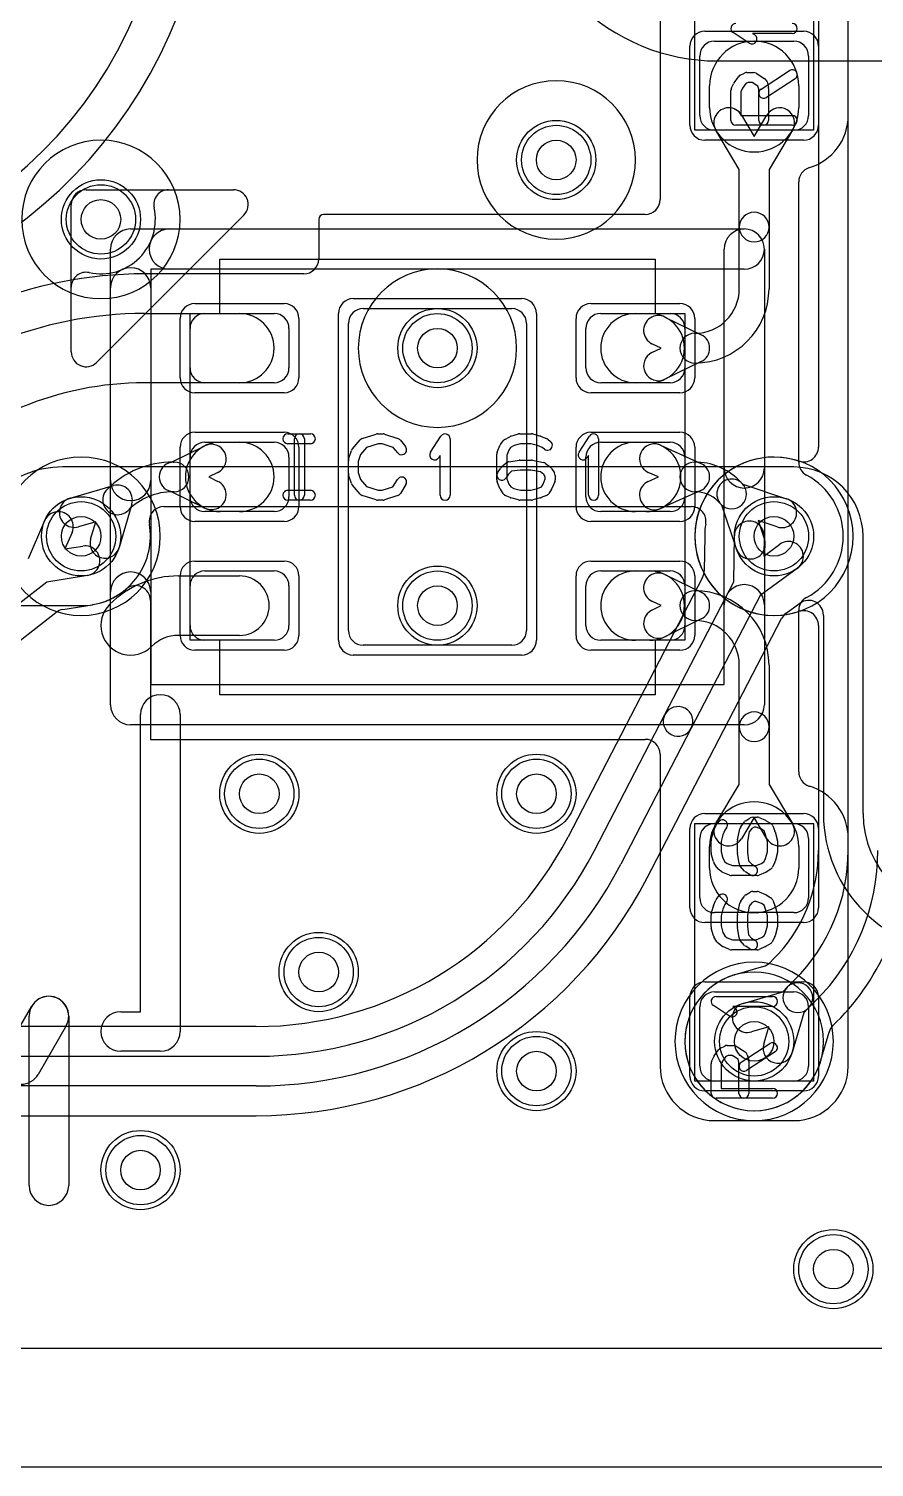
# Model space of a CAD drawing. Extents: x 0 to 20.5, y -0.5 to 20.
# Drawn here: x 10.44 to 14.71, y 0 to 7.26 of the extents above; entities that cross this region are included whole.
import ezdxf

# ---------------------------------------------------------------- set-up
doc = ezdxf.new("R2010")
doc.units = 0
for name, color, linetype in [('Hole', 1, 'CONTINUOUS'), ('L1', 3, 'CONTINUOUS'), ('L2', 3, 'CONTINUOUS'), ('L3', 3, 'CONTINUOUS'), ('L4', 3, 'CONTINUOUS'), ('MetalMask-A', 176, 'CONTINUOUS'), ('Outline', 7, 'CONTINUOUS'), ('PartsArea-A', 111, 'CONTINUOUS'), ('PartsSilk-A', 221, 'CONTINUOUS'), ('Resist-A', 2, 'CONTINUOUS'), ('Resist-B', 2, 'CONTINUOUS'), ('Silk-A', 140, 'CONTINUOUS')]:
    doc.layers.add(name, color=color, linetype=linetype)

msp = doc.modelspace()

# ---------------------------------------------------------------- linework, layer by layer
at = {"layer": 'Hole'}
for centre in [(13.1, 6.6), (10.8, 6.3), (12.5, 5.65), (10.7, 4.7), (14.2, 4.7), (12.5, 4.35), (11.6, 3.4), (13, 3.4), (11.9, 2.5), (14.1, 2.15), (13, 2), (11, 1.5), (14.5, 1)]:
    msp.add_circle(centre, 0.1, dxfattribs=at)
at = {"layer": 'L1'}
for p, q in [((13.62496, 7.975), (13.62496, 6.40004)), ((14.57504, 6.825), (14.57504, 7.975)), ((13.9, 7.2), (14.3, 7.2)), ((13.825, 6.825), (13.825, 7.125)), ((14.375, 7.125), (14.375, 6.825)), ((13.875, 6.86539), (13.875, 6.975)), ((14.325, 6.975), (14.325, 6.86539)), ((14.03562, 6.82692), (14.1, 6.71915)), ((14.1, 6.71915), (14.16438, 6.82692)), ((14.3, 6.75), (13.9, 6.75)), ((14.025, 6.5522), (13.90684, 6.75)), ((14.29316, 6.75), (14.175, 6.5522)), ((14.025, 6.26145), (14.025, 6.5522)), ((14.175, 6.5522), (14.175, 6.26145)), ((14.32504, 5.075), (14.32504, 6.48955)), ((13.54996, 6.32504), (11.925, 6.32504)), ((11.89996, 6.3), (11.89996, 6.10004)), ((14.025, 5.95), (14.025, 6.26145)), ((14.175, 6.26145), (14.175, 5.95)), ((11.82496, 6.02504), (11.02058, 6.02504)), ((11.02058, 5.825), (11.5, 5.825)), ((11.325, 5.825), (11.675, 5.825)), ((12.125, 5.85), (12.875, 5.85)), ((13.325, 5.825), (13.675, 5.825)), ((13.5, 5.825), (13.5725, 5.825)), ((11.25, 5.55), (11.25, 5.75)), ((11.75, 5.75), (11.75, 5.55)), ((12.05, 4.225), (12.05, 5.775)), ((12.95, 5.775), (12.95, 4.225)), ((13.25, 5.55), (13.25, 5.75)), ((13.64943, 5.80719), (13.83297, 5.71737)), ((13.75, 5.75), (13.75, 5.55)), ((13.62936, 5.65), (13.58349, 5.67245)), ((13.58349, 5.62755), (13.62936, 5.65)), ((13.83297, 5.58263), (13.64943, 5.49281)), ((11.5, 5.475), (11.02058, 5.475)), ((11.675, 5.475), (11.325, 5.475)), ((13.675, 5.475), (13.325, 5.475)), ((13.5725, 5.475), (13.5, 5.475)), ((11.15365, 5.07334), (11.32499, 5.15719)), ((11.325, 5.175), (11.675, 5.175)), ((11.40192, 5.175), (11.5, 5.175)), ((13.325, 5.175), (13.675, 5.175)), ((13.5, 5.175), (13.555, 5.175)), ((13.62643, 5.15976), (13.83061, 5.06847)), ((11.25, 4.9), (11.25, 5.1)), ((11.75, 5.1), (11.75, 4.9)), ((13.25, 4.9), (13.25, 5.1)), ((13.75, 5.1), (13.75, 4.9)), ((11.16426, 5.075), (11.16934, 5.075)), ((11.39093, 5.02245), (11.34506, 5)), ((13.61625, 5), (13.56521, 5.02282)), ((10.644, 4.892), (10.86284, 4.95584)), ((11.34506, 5), (11.39093, 4.97755)), ((13.56521, 4.97718), (13.61625, 5)), ((14.02375, 4.98231), (14.03939, 4.96666)), ((14.03939, 4.96666), (14.04254, 4.96351)), ((14.04254, 4.96351), (14.26341, 4.88968)), ((11.32499, 4.84281), (11.15365, 4.92666)), ((11.16934, 4.925), (11.16426, 4.925)), ((13.83061, 4.93153), (13.62643, 4.84024)), ((13.93333, 4.8606), (13.91768, 4.87625)), ((10.95584, 4.86284), (10.892, 4.644)), ((11.675, 4.825), (11.325, 4.825)), ((11.5, 4.825), (11.40192, 4.825)), ((13.675, 4.825), (13.325, 4.825)), ((13.555, 4.825), (13.5, 4.825)), ((13.93648, 4.85745), (13.93333, 4.8606)), ((14.01032, 4.63659), (13.93648, 4.85745)), ((10.77354, 4.77354), (10.686, 4.748)), ((10.748, 4.686), (10.77354, 4.77354)), ((14.21585, 4.74742), (14.12081, 4.77919)), ((14.12081, 4.77919), (14.15258, 4.68415)), ((11.325, 4.525), (11.675, 4.525)), ((13.325, 4.525), (13.675, 4.525)), ((13.5, 4.525), (13.5725, 4.525)), ((13.64943, 4.50719), (13.83297, 4.41737)), ((11.19142, 4.5), (11.5, 4.5)), ((11.25, 4.25), (11.25, 4.45)), ((11.75, 4.45), (11.75, 4.25)), ((13.25, 4.25), (13.25, 4.45)), ((13.75, 4.45), (13.75, 4.25)), ((11.04996, 4.37588), (11.04996, 3.67496)), ((13.62936, 4.35), (13.58349, 4.37245)), ((10.02504, 4.34997), (10.70001, 4.34997)), ((13.58349, 4.32755), (13.62936, 4.35)), ((14.32504, 3.51045), (14.32504, 4.325)), ((13.83297, 4.28263), (13.64943, 4.19281)), ((11.5, 4.2), (11.19142, 4.2)), ((11.675, 4.175), (11.325, 4.175)), ((12.875, 4.15), (12.125, 4.15)), ((13.675, 4.175), (13.325, 4.175)), ((13.5725, 4.175), (13.5, 4.175)), ((14.025, 3.73855), (14.025, 4.05)), ((14.175, 4.05), (14.175, 3.73855)), ((14.025, 3.4478), (14.025, 3.73855)), ((14.175, 3.73855), (14.175, 3.4478)), ((11.04996, 3.67496), (13.54996, 3.67496)), ((13.62496, 3.59996), (13.62496, 2.025)), ((13.90684, 3.25), (14.025, 3.4478)), ((14.175, 3.4478), (14.29316, 3.25)), ((14.1, 3.28085), (14.03562, 3.17308)), ((14.16438, 3.17308), (14.1, 3.28085)), ((13.9, 3.25), (14.3, 3.25)), ((13.825, 2.875), (13.825, 3.175)), ((13.875, 3.025), (13.875, 3.13461)), ((14.325, 3.13461), (14.325, 3.025)), ((14.375, 3.175), (14.375, 2.875)), ((14.57504, 2.025), (14.57504, 3.175)), ((14.3, 2.8), (13.9, 2.8)), ((13.9, 2.4), (14.3, 2.4)), ((13.825, 2.025), (13.825, 2.325)), ((14.375, 2.325), (14.375, 2.025)), ((14.3, 1.95), (13.9, 1.95)), ((13.9, 1.74996), (14.3, 1.74996)), ((19.0051, 0.60004), (8.17925, 0.60004))]:
    msp.add_line(p, q, dxfattribs=at)
for centre in [(13.1, 6.6), (10.8, 6.3), (12.5, 5.65), (10.7, 4.7), (14.2, 4.7), (12.5, 4.35), (11.6, 3.4), (13, 3.4), (11.9, 2.5), (14.1, 2.15), (13, 2), (11, 1.5), (14.5, 1)]:
    msp.add_circle(centre, 0.2, dxfattribs=at)
for centre, radius, start, end in [((8.95, 8.2), 2.2, -90, 0), ((8.95, 8.2), 2.40004, -83.516867, 0), ((13.9, 7.125), 0.075, 90, 180), ((14.1, 6.975), 0.225, 0, 180), ((14.3, 7.125), 0.075, 0, 90), ((14.1, 6.86539), 0.225, 180, 0), ((13.97123, 6.78846), 0.075, 30.849776, -149.146991), ((14.22877, 6.78846), 0.075, -30.849776, 149.146991), ((13.9, 6.825), 0.075, 180, -90), ((14.3, 6.825), 0.075, -90, 0), ((14.3, 6.82499), 0.27504, -73.30315, 0.002083), ((14.40004, 6.48955), 0.075, 108.437365, 180), ((14.40003, 6.48958), 0.07497, 106.27396, 108.437366), ((13.54996, 6.40004), 0.075, -90, 0), ((11.925, 6.3), 0.02504, 90, 180), ((14.1, 6.26145), 0.075, 0, 180), ((14.1, 6.26145), 0.075, 180, 0), ((11.82496, 6.10004), 0.075, -90, 0), ((11.02059, 3.85), 2.17504, 90.000263, 134.57847), ((13.8, 5.95), 0.225, -90, 0), ((13.8, 5.95), 0.375, -90, 0), ((11.02058, 3.85), 1.975, 90, 135), ((11.325, 5.75), 0.075, 90, 180), ((11.5, 5.65), 0.175, -90, 90), ((11.675, 5.75), 0.075, 0, 90), ((12.125, 5.775), 0.075, 90, 180), ((12.875, 5.775), 0.075, 0, 90), ((13.325, 5.75), 0.075, 90, 180), ((13.5, 5.65), 0.175, 90, -90), ((13.61646, 5.73982), 0.075, 63.923477, -116.075999), ((13.5725, 5.65), 0.175, -90, 90), ((13.675, 5.75), 0.075, 0, 90), ((13.8, 5.65), 0.075, 90, -90), ((13.8, 5.65), 0.075, -63.923477, 63.923477), ((13.61646, 5.56018), 0.075, 116.076523, -63.924001), ((11.325, 5.55), 0.075, 180, -90), ((11.675, 5.55), 0.075, -90, 0), ((13.325, 5.55), 0.075, 180, -90), ((13.675, 5.55), 0.075, -90, 0), ((11.02058, 3.85), 1.625, 90, 135), ((11.40192, 5), 0.175, 90, -90), ((11.325, 5.1), 0.075, 90, 180), ((11.35796, 5.08982), 0.075, -63.923477, 116.075999), ((11.5, 5), 0.175, -90, 90), ((11.675, 5.1), 0.075, 0, 90), ((13.325, 5.1), 0.075, 90, 180), ((13.5, 5), 0.175, 90, -90), ((13.59582, 5.09129), 0.075, 65.91263, -114.089681), ((13.555, 5), 0.175, -90, 90), ((13.675, 5.1), 0.075, 0, 90), ((11.16426, 4.60343), 0.47157, 90, 134.998282), ((11.16934, 5), 0.075, 102.075549, -102.075549), ((11.16934, 5), 0.075, -90, 90), ((13.8, 5), 0.075, 90, -90), ((13.8, 4.75859), 0.31641, 44.996159, 90), ((13.8, 5), 0.075, -65.91263, 65.91263), ((14.40001, 5.075), 0.07497, 180, -118.072487), ((10.88384, 4.88384), 0.075, -16.260205, 106.260205), ((11.35796, 4.91018), 0.075, -116.076523, 63.924001), ((13.59582, 4.90871), 0.075, 114.08737, -65.910319), ((13.98636, 4.91363), 0.075, 45, -134.998659), ((13.98636, 4.91363), 0.075, -135, 45), ((14.19999, 4.7), 0.35004, -61.924624, 61.924625), ((10.665, 4.82), 0.075, 106.260205, -73.73698), ((10.88385, 4.88385), 0.075, 134.994598, -45.001022), ((11.16426, 4.60343), 0.32157, 90, 134.99874), ((11.325, 4.9), 0.075, 180, -90), ((11.675, 4.9), 0.075, -90, 0), ((13.325, 4.9), 0.075, 180, -90), ((13.675, 4.9), 0.075, -90, 0), ((13.8, 4.75859), 0.16641, 44.995131, 90), ((14.23963, 4.81855), 0.075, -108.485681, 71.516599), ((10.82, 4.665), 0.075, 163.739795, -16.26302), ((14.08145, 4.66037), 0.075, -161.514319, 18.486295), ((11.325, 4.45), 0.075, 90, 180), ((11.675, 4.45), 0.075, 0, 90), ((13.325, 4.45), 0.075, 90, 180), ((13.5, 4.35), 0.175, 90, -90), ((13.61646, 4.43982), 0.075, 63.923477, -116.075999), ((13.5725, 4.35), 0.175, -90, 90), ((13.675, 4.45), 0.075, 0, 90), ((10.70001, 4.70001), 0.35004, -90, -49.693956), ((11.19142, 4.00859), 0.49141, 90, 135.001649), ((10.97496, 4.37588), 0.075, 0, 130.311276), ((11.5, 4.35), 0.15, -90, 90), ((13.8, 4.35), 0.075, 90, -90), ((13.8, 4.05), 0.375, 0, 90), ((13.8, 4.35), 0.075, -63.923477, 63.923477), ((14.40001, 4.325), 0.07497, 118.072487, 180), ((10.95, 4.24999), 0.15, 135, -44.998813), ((13.61646, 4.26018), 0.075, 116.076523, -63.924001), ((11.325, 4.25), 0.075, 180, -90), ((11.675, 4.25), 0.075, -90, 0), ((12.125, 4.225), 0.075, 180, -90), ((12.875, 4.225), 0.075, -90, 0), ((13.325, 4.25), 0.075, 180, -90), ((13.675, 4.25), 0.075, -90, 0), ((13.8, 4.05), 0.225, 0, 90), ((11.19142, 4.00859), 0.19141, 90, 135.002117), ((14.1, 3.73855), 0.075, 0, 180), ((14.1, 3.73855), 0.075, 180, 0), ((13.54996, 3.59996), 0.075, 0, 90), ((14.40004, 3.51045), 0.075, 180, -108.437365), ((14.40003, 3.51042), 0.07497, -108.437366, -106.27396), ((14.3, 3.17501), 0.27504, -0.002083, 73.30315), ((14.1, 3.13461), 0.225, 0, 180), ((13.9, 3.175), 0.075, 90, 180), ((13.97123, 3.21154), 0.075, 149.150224, -30.853009), ((14.22877, 3.21154), 0.075, -149.150224, 30.853009), ((14.3, 3.175), 0.075, 0, 90), ((14.1, 3.025), 0.225, 180, 0), ((13.9, 2.875), 0.075, 180, -90), ((14.3, 2.875), 0.075, -90, 0), ((13.9, 2.325), 0.075, 90, 180), ((14.3, 2.325), 0.075, 0, 90), ((13.9, 2.025), 0.27504, 180, -90), ((13.9, 2.025), 0.075, 180, -90), ((14.3, 2.025), 0.27504, -90, 0), ((14.3, 2.025), 0.075, -90, 0)]:
    msp.add_arc(centre, radius, start, end, dxfattribs=at)
at = {"layer": 'L2'}
for p, q in [((14.575, 3.11421), (14.575, 13.65644)), ((14.42496, 7.50623), (14.42496, 5.15071)), ((14.42496, 4.24929), (14.42496, 3.11421)), ((14.19797, 2.56621), (14.17907, 2.54732)), ((14.14706, 2.52837), (14.00199, 2.48604)), ((14.044, 2.342), (14.2444, 2.40046)), ((14.2444, 2.40046), (14.26744, 2.4235)), ((14.26744, 2.4235), (14.30408, 2.46014)), ((14.41015, 2.35408), (14.3735, 2.31744)), ((14.35046, 2.2944), (14.292, 2.094)), ((14.3735, 2.31744), (14.35046, 2.2944)), ((14.17354, 2.22354), (14.086, 2.198)), ((14.148, 2.136), (14.17354, 2.22354)), ((14.43679, 2.0546), (14.47807, 2.19611)), ((14.49787, 2.22961), (14.51624, 2.24798)), ((19.0051, 0.60004), (8.17925, 0.60004))]:
    msp.add_line(p, q, dxfattribs=at)
for centre in [(13.1, 6.6), (10.8, 6.3), (12.5, 5.65), (12.5, 4.35), (11.6, 3.4), (13, 3.4), (11.9, 2.5), (14.1, 2.15), (13, 2), (11, 1.5), (14.5, 1)]:
    msp.add_circle(centre, 0.2, dxfattribs=at)
for centre, radius, start, end in [((10.7, 4.7), 0.40004, 90, -90), ((10.7, 4.7), 0.40004, -90, 90), ((14.20001, 4.7), 0.40004, 71.594491, -71.594491), ((14.34999, 5.15071), 0.07497, -108.405946, 0), ((14.34999, 4.24929), 0.07497, 0, 108.405946), ((13.64999, 3.11421), 0.77497, -44.999477, 0), ((13.65, 3.11421), 0.925, -44.999562, 0), ((13.65, 3.11421), 1.075, -44.999246, 0), ((13.65, 3.11421), 1.22504, -44.999669, 0), ((14.12606, 2.60034), 0.07497, -73.733376, -45.005404), ((14.14497, 2.61924), 0.07497, -45.016211, -45), ((14.1, 2.15), 0.35004, 106.674786, -16.68827), ((13.97805, 2.55714), 0.07497, -73.327108, -73.150689), ((14.06502, 2.27), 0.22505, 106.264686, 106.851163), ((14.32047, 2.37047), 0.075, 135, -45), ((14.32047, 2.37047), 0.075, -45, 135), ((14.065, 2.27), 0.075, 106.260205, -73.73698), ((14.55018, 2.17559), 0.07497, 162.894461, 164.115489), ((14.55032, 2.17603), 0.07497, 134.994596, 163.24732), ((14.55088, 2.1766), 0.07497, 135, 135.605253), ((14.22, 2.115), 0.075, 163.739795, -16.26302), ((14.21961, 2.11377), 0.22507, -16.597565, -16.244727), ((14.50767, 2.02984), 0.07497, 163.501338, 163.757525), ((14.1, 2.14999), 0.35004, -16.404966, -15.892109), ((14.50876, 2.03361), 0.07497, 163.740712, 164.106046)]:
    msp.add_arc(centre, radius, start, end, dxfattribs=at)
at = {"layer": 'L3'}
msp.add_line((19.0051, 0.60004), (8.17925, 0.60004), dxfattribs=at)
for centre in [(13.1, 6.6), (10.8, 6.3), (12.5, 5.65), (12.5, 4.35), (11.6, 3.4), (13, 3.4), (11.9, 2.5), (13, 2), (11, 1.5), (14.5, 1)]:
    msp.add_circle(centre, 0.2, dxfattribs=at)
for centre, start, end in [((10.7, 4.7), 90, -90), ((10.7, 4.7), -90, 90), ((14.2, 4.7), 90, -90), ((14.2, 4.7), -90, 90), ((14.1, 2.15), 90, -90), ((14.1, 2.15), -90, 90)]:
    msp.add_arc(centre, 0.40004, start, end, dxfattribs=at)
at = {"layer": 'L4'}
for p, q in [((13.91421, 7.1), (15.8, 7.1)), ((14.3, 5.05005), (10.60711, 5.05006)), ((11.11837, 4.85002), (13.78166, 4.85001)), ((10.43375, 4.58734), (10.5163, 4.77908)), ((10.65408, 4.71976), (10.61803, 4.63602)), ((10.61803, 4.63602), (10.70803, 4.65065)), ((13.84996, 4.70266), (13.84721, 4.52561)), ((13.99641, 4.47028), (14.00003, 4.70311)), ((14.15001, 4.70077), (14.14845, 4.60058)), ((14.14845, 4.60058), (14.22945, 4.65959)), ((14.65004, 3.3), (14.65004, 4.7)), ((14.31777, 4.53835), (14.12956, 4.40122)), ((10.52605, 4.46909), (8.91625, 3.21266)), ((10.73209, 4.50259), (10.52605, 4.46909)), ((13.8388, 4.49226), (13.15989, 3.18296)), ((13.64881, 3.79992), (13.99641, 4.47028)), ((14.12956, 4.40122), (13.78197, 3.73088)), ((14.26078, 4.3112), (14.33085, 4.36225)), ((9.05401, 3.12985), (10.57291, 4.31533)), ((10.60703, 4.33024), (10.7562, 4.35449)), ((14.45, 4.3), (14.45, 3.3)), ((13.55945, 2.97578), (14.23799, 4.28438)), ((13.29309, 3.11389), (13.64881, 3.79992)), ((13.78197, 3.73088), (13.42625, 3.04485)), ((11.58416, 2.22504), (8.50204, 2.22504)), ((8.50204, 2.075), (11.58416, 2.075)), ((11.58416, 1.925), (8.50204, 1.925)), ((8.50204, 1.77496), (11.58416, 1.77496)), ((19.0051, 0.60004), (8.17925, 0.60004))]:
    msp.add_line(p, q, dxfattribs=at)
for centre in [(13.1, 6.6), (10.8, 6.3), (12.5, 5.65), (10.7, 4.7), (14.2, 4.7), (12.5, 4.35), (11.6, 3.4), (13, 3.4), (11.9, 2.5), (14.1, 2.15), (13, 2), (11, 1.5), (14.5, 1)]:
    msp.add_circle(centre, 0.2, dxfattribs=at)
for centre, radius, start, end in [((13.91422, 8.1), 1, -135, -90.000573), ((13.1, 6.6), 0.40004, 90, -90), ((13.1, 6.6), 0.40004, -90, 90), ((10.8, 6.3), 0.40004, 90, -90), ((10.8, 6.3), 0.40004, -90, 90), ((12.5, 5.65), 0.40004, 90, -90), ((12.5, 5.65), 0.40004, -90, 90), ((10.60711, 4.55006), 0.5, 89.999853, 135.00081), ((14.29999, 4.7), 0.35005, 0, 89.998363), ((10.58519, 4.74942), 0.075, -23.293881, 156.707681), ((11.11837, 4.77502), 0.075, 90, 180), ((13.78166, 4.77504), 0.07497, -10.172232, 90), ((10.7, 4.7), 0.35004, -80.287955, 10.165473), ((11.11834, 4.77501), 0.07497, 179.992358, -169.835291), ((14.20001, 4.70003), 0.35005, 169.836427, 179.490958), ((14.07502, 4.70194), 0.075, -0.893861, 179.108042), ((10.72006, 4.57662), 0.075, -80.77002, 99.233825), ((13.775, 4.70382), 0.07497, -0.886577, -0.519675), ((14.27361, 4.59897), 0.075, -53.927693, 126.076302), ((13.77225, 4.52677), 0.07497, -27.409335, -0.886577), ((14.375, 4.30166), 0.07497, 125.75091, 126.07963), ((14.37502, 4.30167), 0.07497, 0.764306, 125.76778), ((10.61906, 4.25621), 0.075, 99.22998, 127.976157), ((10.71887, 4.57641), 0.22504, -80.451453, -80.115762), ((10.77097, 4.28096), 0.07497, 99.148231, 100.350645), ((14.30492, 4.2506), 0.07497, 126.068952, 152.816317), ((14.25, 4.3), 0.2, 0, 0.76493), ((14.30454, 4.24987), 0.07497, 152.187356, 152.590665), ((13.71539, 3.7654), 0.075, 152.594434, -27.407701), ((13.71539, 3.7654), 0.075, -27.405566, 152.592376), ((15.15004, 3.3), 0.70004, 180, -90), ((15.15004, 3.3), 0.5, 180, -90), ((11.58416, 4), 1.77496, -90, -27.430671), ((13.09334, 3.21747), 0.07497, -27.959649, -27.409335), ((11.58416, 4), 1.925, -90, -27.407527), ((11.58416, 4), 2.075, -90, -27.407453), ((11.58416, 4), 2.22504, -90, -27.407474), ((14.1, 2.15), 0.35004, 90, -90), ((14.1, 2.15), 0.35004, -90, 90)]:
    msp.add_arc(centre, radius, start, end, dxfattribs=at)
at = {"layer": 'MetalMask-A'}
for p, q in [((13.9, 7.2), (14.3, 7.2)), ((13.825, 6.825), (13.825, 7.125)), ((14.375, 7.125), (14.375, 6.825)), ((14.3, 6.75), (13.9, 6.75)), ((11.325, 5.825), (11.675, 5.825)), ((12.125, 5.85), (12.875, 5.85)), ((13.325, 5.825), (13.675, 5.825)), ((11.25, 5.55), (11.25, 5.75)), ((11.75, 5.75), (11.75, 5.55)), ((12.05, 4.225), (12.05, 5.775)), ((12.95, 5.775), (12.95, 4.225)), ((13.25, 5.55), (13.25, 5.75)), ((13.75, 5.75), (13.75, 5.55)), ((11.675, 5.475), (11.325, 5.475)), ((13.675, 5.475), (13.325, 5.475)), ((11.325, 5.175), (11.675, 5.175)), ((13.325, 5.175), (13.675, 5.175)), ((11.25, 4.9), (11.25, 5.1)), ((11.75, 5.1), (11.75, 4.9)), ((13.25, 4.9), (13.25, 5.1)), ((13.75, 5.1), (13.75, 4.9)), ((11.675, 4.825), (11.325, 4.825)), ((13.675, 4.825), (13.325, 4.825)), ((11.325, 4.525), (11.675, 4.525)), ((13.325, 4.525), (13.675, 4.525)), ((11.25, 4.25), (11.25, 4.45)), ((11.75, 4.45), (11.75, 4.25)), ((13.25, 4.25), (13.25, 4.45)), ((13.75, 4.45), (13.75, 4.25)), ((11.675, 4.175), (11.325, 4.175)), ((12.875, 4.15), (12.125, 4.15)), ((13.675, 4.175), (13.325, 4.175)), ((13.9, 3.25), (14.3, 3.25)), ((13.825, 2.875), (13.825, 3.175)), ((14.375, 3.175), (14.375, 2.875)), ((14.3, 2.8), (13.9, 2.8)), ((13.9, 2.4), (14.3, 2.4)), ((13.825, 2.025), (13.825, 2.325)), ((14.375, 2.325), (14.375, 2.025)), ((14.3, 1.95), (13.9, 1.95))]:
    msp.add_line(p, q, dxfattribs=at)
for centre, start, end in [((13.9, 7.125), 90, 180), ((14.3, 7.125), 0, 90), ((13.9, 6.825), 180, -90), ((14.3, 6.825), -90, 0), ((11.325, 5.75), 90, 180), ((11.675, 5.75), 0, 90), ((12.125, 5.775), 90, 180), ((12.875, 5.775), 0, 90), ((13.325, 5.75), 90, 180), ((13.675, 5.75), 0, 90), ((11.325, 5.55), 180, -90), ((11.675, 5.55), -90, 0), ((13.325, 5.55), 180, -90), ((13.675, 5.55), -90, 0), ((11.325, 5.1), 90, 180), ((11.675, 5.1), 0, 90), ((13.325, 5.1), 90, 180), ((13.675, 5.1), 0, 90), ((11.325, 4.9), 180, -90), ((11.675, 4.9), -90, 0), ((13.325, 4.9), 180, -90), ((13.675, 4.9), -90, 0), ((11.325, 4.45), 90, 180), ((11.675, 4.45), 0, 90), ((13.325, 4.45), 90, 180), ((13.675, 4.45), 0, 90), ((11.325, 4.25), 180, -90), ((11.675, 4.25), -90, 0), ((12.125, 4.225), 180, -90), ((12.875, 4.225), -90, 0), ((13.325, 4.25), 180, -90), ((13.675, 4.25), -90, 0), ((13.9, 3.175), 90, 180), ((14.3, 3.175), 0, 90), ((13.9, 2.875), 180, -90), ((14.3, 2.875), -90, 0), ((13.9, 2.325), 90, 180), ((14.3, 2.325), 0, 90), ((13.9, 2.025), 180, -90), ((14.3, 2.025), -90, 0)]:
    msp.add_arc(centre, 0.075, start, end, dxfattribs=at)
at = {"layer": 'Outline'}
msp.add_line((19, 0), (7.75, 0), dxfattribs=at)
at = {"layer": 'PartsArea-A'}
for p, q in [((13.8, 6.75), (13.8, 8.05)), ((14.4, 8.05), (14.4, 6.75)), ((14.4, 6.75), (13.8, 6.75)), ((11.4, 5.825), (11.4, 6.1)), ((11.4, 6.1), (13.6, 6.1)), ((13.6, 6.1), (13.6, 5.825)), ((11.25, 5.825), (11.4, 5.825)), ((11.25, 4.175), (11.25, 5.825)), ((13.6, 5.825), (13.75, 5.825)), ((13.75, 5.825), (13.75, 4.175)), ((11.4, 4.175), (11.25, 4.175)), ((11.4, 3.9), (11.4, 4.175)), ((13.75, 4.175), (13.6, 4.175)), ((13.6, 4.175), (13.6, 3.9)), ((13.6, 3.9), (11.4, 3.9)), ((13.8, 1.95), (13.8, 3.25)), ((13.8, 3.25), (14.4, 3.25)), ((14.4, 3.25), (14.4, 1.95)), ((14.4, 1.95), (13.8, 1.95))]:
    msp.add_line(p, q, dxfattribs=at)
at = {"layer": 'PartsSilk-A'}
for p, q in [((14.0753, 7.19013), (13.99382, 7.24291)), ((14.29259, 7.23889), (14.09199, 7.23889)), ((14.09199, 7.23889), (14.10248, 7.23209)), ((14.13447, 6.95703), (14.27891, 7.05148)), ((13.98456, 6.96015), (13.99567, 6.98515)), ((13.9983, 6.9897), (14.02052, 7.02026)), ((14.02956, 7.02792), (14.05178, 7.03903)), ((14.05737, 6.98593), (14.04029, 6.96243)), ((14.06886, 6.99167), (14.05737, 6.98593)), ((14.06296, 7.04167), (14.0963, 7.04167)), ((14.08913, 6.99167), (14.06886, 6.99167)), ((14.11913, 6.97292), (14.08913, 6.99167)), ((14.10955, 7.03787), (14.15399, 7.01009)), ((14.12315, 6.95783), (14.11913, 6.97292)), ((14.30627, 7.00964), (14.16183, 6.91519)), ((14.1649, 6.99533), (14.17231, 6.96755)), ((13.98241, 6.8), (13.98241, 6.95)), ((14.04029, 6.96243), (14.03241, 6.9447)), ((14.03241, 6.9447), (14.03241, 6.825)), ((14.12315, 6.8), (14.12315, 6.95783)), ((14.17315, 6.96111), (14.17315, 6.8)), ((14.29259, 6.775), (14.00741, 6.775)), ((14.03241, 6.825), (14.29259, 6.825)), ((10.725, 6.45), (11.46893, 6.45)), ((10.65, 5.63107), (10.65, 6.375)), ((11.52197, 6.32197), (10.77803, 5.57803)), ((10.95, 6.2516), (14.05, 6.2516)), ((10.8484, 3.85), (10.8484, 6.15)), ((13.9484, 3.9516), (13.9484, 6.15)), ((14.1516, 6.15), (14.1516, 3.85)), ((14.05, 6.0484), (11.0516, 6.0484)), ((11.0516, 6.0484), (11.0516, 3.9516)), ((11.74444, 5.21759), (11.85833, 5.21759)), ((11.85833, 5.16759), (11.74444, 5.16759)), ((11.77778, 4.90741), (11.77778, 5.19259)), ((11.82778, 5.19259), (11.82778, 4.90741)), ((12.07008, 5.14239), (12.10897, 5.18683)), ((12.12016, 5.19418), (12.1896, 5.2164)), ((12.20112, 5.16759), (12.14202, 5.14868)), ((12.19722, 5.21759), (12.225, 5.21759)), ((12.22094, 5.16759), (12.20112, 5.16759)), ((12.27702, 5.1489), (12.22094, 5.16759)), ((12.2329, 5.21631), (12.29957, 5.19409)), ((12.31088, 5.18637), (12.33865, 5.15304)), ((12.46513, 5.1247), (12.51791, 5.20618)), ((12.56389, 5.19259), (12.56389, 4.90741)), ((12.80192, 5.12442), (12.81581, 5.15776)), ((12.81889, 5.16315), (12.83278, 5.18167)), ((12.84004, 5.18818), (12.86504, 5.20299)), ((12.88775, 5.15833), (12.8698, 5.14769)), ((12.87091, 5.20552), (12.9098, 5.21663)), ((12.92017, 5.16759), (12.88775, 5.15833)), ((12.91667, 5.21759), (12.975, 5.21759)), ((12.9715, 5.16759), (12.92017, 5.16759)), ((13.00579, 5.15779), (12.9715, 5.16759)), ((12.98187, 5.21663), (13.02076, 5.20552)), ((13.02895, 5.14853), (13.00579, 5.15779)), ((13.02317, 5.20469), (13.05095, 5.19358)), ((13.05729, 5.18989), (13.07118, 5.17878)), ((13.21513, 5.1247), (13.26791, 5.20618)), ((13.31389, 5.19259), (13.31389, 4.90741)), ((12.05114, 5.08894), (12.06503, 5.13339)), ((12.11118, 5.11344), (12.1, 5.07766)), ((12.14202, 5.14868), (12.11118, 5.11344)), ((12.30023, 5.12104), (12.27702, 5.1489)), ((12.51389, 5.10801), (12.50709, 5.09752)), ((12.51389, 4.90741), (12.51389, 5.10801)), ((12.8, 4.98519), (12.8, 5.11481)), ((12.86077, 5.13565), (12.85, 5.10981)), ((12.85, 5.10981), (12.85, 4.99019)), ((12.86041, 5.07661), (12.91319, 5.08402)), ((12.8698, 5.14769), (12.86077, 5.13565)), ((12.91667, 5.08426), (12.975, 5.08426)), ((12.9799, 5.08377), (13.03546, 5.07266)), ((13.03994, 5.13974), (13.02895, 5.14853)), ((13.26389, 5.10801), (13.25709, 5.09752)), ((13.26389, 4.90741), (13.26389, 5.10801)), ((12.05, 5.01852), (12.05, 5.08148)), ((12.1, 5.07766), (12.1, 5.02234)), ((12.1, 5.02234), (12.11118, 4.98656)), ((12.8038, 5.02066), (12.81769, 5.04288)), ((12.82228, 5.04832), (12.84728, 5.07054)), ((12.85818, 5.01333), (12.8462, 4.99416)), ((12.87485, 5.02814), (12.85818, 5.01333)), ((12.91842, 5.03426), (12.87485, 5.02814)), ((12.97252, 5.03426), (12.91842, 5.03426)), ((13.02017, 5.02473), (12.97252, 5.03426)), ((13.03687, 5.01236), (13.02017, 5.02473)), ((13.04444, 5.00024), (13.03687, 5.01236)), ((13.04544, 5.06824), (13.07044, 5.04972)), ((13.07676, 5.04287), (13.09064, 5.02065)), ((12.06503, 4.96661), (12.05114, 5.01106)), ((12.10897, 4.91317), (12.07008, 4.95761)), ((12.11118, 4.98656), (12.14202, 4.95132)), ((12.14202, 4.95132), (12.20112, 4.93241)), ((12.22094, 4.93241), (12.27523, 4.9505)), ((12.27523, 4.9505), (12.29824, 4.98732)), ((12.34064, 4.96082), (12.31287, 4.91638)), ((12.81581, 4.94224), (12.80192, 4.97558)), ((12.83158, 4.91638), (12.81769, 4.9386)), ((12.85, 4.99019), (12.86118, 4.96336)), ((12.86118, 4.96336), (12.86992, 4.94937)), ((12.86992, 4.94937), (12.88633, 4.94208)), ((12.88633, 4.94208), (12.92017, 4.93241)), ((12.9715, 4.93241), (13.00579, 4.94221)), ((13.00579, 4.94221), (13.0248, 4.94981)), ((13.0248, 4.94981), (13.03327, 4.96336)), ((13.03327, 4.96336), (13.04444, 4.99019)), ((13.04444, 4.99019), (13.04444, 5.00024)), ((13.07676, 4.9386), (13.06287, 4.91638)), ((13.09252, 4.97558), (13.07864, 4.94224)), ((13.09444, 5.00741), (13.09444, 4.98519)), ((11.74444, 4.93241), (11.85833, 4.93241)), ((11.85833, 4.88241), (11.74444, 4.88241)), ((12.1896, 4.8836), (12.12016, 4.90582)), ((12.225, 4.88241), (12.19722, 4.88241)), ((12.20112, 4.93241), (12.22094, 4.93241)), ((12.29957, 4.90591), (12.2329, 4.88369)), ((12.86763, 4.89567), (12.84263, 4.90678)), ((12.9098, 4.88337), (12.87091, 4.89448)), ((12.975, 4.88241), (12.91667, 4.88241)), ((12.92017, 4.93241), (12.9715, 4.93241)), ((13.02076, 4.89448), (12.98187, 4.88337)), ((13.05095, 4.90642), (13.02317, 4.89531)), ((11.0516, 3.9516), (13.9484, 3.9516)), ((14.05, 3.7484), (10.95, 3.7484)), ((14.05713, 3.26426), (14.07935, 3.27814)), ((14.09259, 3.28194), (14.11481, 3.28194)), ((14.12442, 3.28002), (14.15776, 3.26614)), ((13.88337, 3.16937), (13.89448, 3.20826)), ((13.89531, 3.21067), (13.90642, 3.23845)), ((13.91011, 3.24479), (13.92122, 3.25868)), ((13.95147, 3.21645), (13.94221, 3.19329)), ((13.96026, 3.22744), (13.95147, 3.21645)), ((14.01623, 3.1674), (14.02734, 3.22296)), ((14.03176, 3.23294), (14.05028, 3.25794)), ((14.07527, 3.20767), (14.06574, 3.16002)), ((14.08764, 3.22437), (14.07527, 3.20767)), ((14.09976, 3.23194), (14.08764, 3.22437)), ((14.10981, 3.23194), (14.09976, 3.23194)), ((14.13664, 3.22077), (14.10981, 3.23194)), ((14.15019, 3.2123), (14.13664, 3.22077)), ((14.15779, 3.19329), (14.15019, 3.2123)), ((14.1614, 3.26426), (14.18362, 3.25037)), ((14.19358, 3.23845), (14.20469, 3.21067)), ((14.20552, 3.20826), (14.21663, 3.16937)), ((13.88241, 3.10417), (13.88241, 3.1625)), ((13.94221, 3.19329), (13.93241, 3.159)), ((13.93241, 3.159), (13.93241, 3.10767)), ((14.01574, 3.10417), (14.01574, 3.1625)), ((14.06574, 3.16002), (14.06574, 3.10592)), ((14.16759, 3.159), (14.15779, 3.19329)), ((14.16759, 3.10767), (14.16759, 3.159)), ((14.21759, 3.1625), (14.21759, 3.10417)), ((13.89448, 3.05841), (13.88337, 3.0973)), ((13.91182, 3.02754), (13.89701, 3.05254)), ((13.93241, 3.10767), (13.94167, 3.07525)), ((13.94167, 3.07525), (13.95231, 3.0573)), ((13.95231, 3.0573), (13.96435, 3.04827)), ((14.02339, 3.04791), (14.01598, 3.10069)), ((14.06574, 3.10592), (14.07186, 3.06235)), ((14.07186, 3.06235), (14.08667, 3.04568)), ((14.13664, 3.04868), (14.15063, 3.05742)), ((14.15063, 3.05742), (14.15792, 3.07383)), ((14.15792, 3.07383), (14.16759, 3.10767)), ((14.20433, 3.05513), (14.19322, 3.03013)), ((14.21663, 3.0973), (14.20552, 3.05841)), ((13.93685, 3.00639), (13.91833, 3.02028)), ((13.97558, 2.98942), (13.94224, 3.00331)), ((13.96435, 3.04827), (13.99019, 3.0375)), ((14.11481, 2.9875), (13.98519, 2.9875)), ((13.99019, 3.0375), (14.10981, 3.0375)), ((14.05168, 3.00978), (14.02946, 3.03478)), ((14.07934, 2.9913), (14.05712, 3.00519)), ((14.08667, 3.04568), (14.10584, 3.0337)), ((14.10981, 3.0375), (14.13664, 3.04868)), ((14.15776, 3.00331), (14.12442, 2.98942)), ((14.18362, 3.01908), (14.1614, 3.00519)), ((14.09259, 2.90694), (14.11481, 2.90694)), ((14.12442, 2.90502), (14.15776, 2.89114)), ((13.88337, 2.79437), (13.89448, 2.83326)), ((13.89531, 2.83567), (13.90642, 2.86345)), ((13.91011, 2.86979), (13.92122, 2.88368)), ((13.95147, 2.84145), (13.94221, 2.81829)), ((13.96026, 2.85244), (13.95147, 2.84145)), ((14.01623, 2.7924), (14.02734, 2.84796)), ((14.03176, 2.85794), (14.05028, 2.88294)), ((14.05713, 2.88926), (14.07935, 2.90314)), ((14.07527, 2.83267), (14.06574, 2.78502)), ((14.08764, 2.84937), (14.07527, 2.83267)), ((14.09976, 2.85694), (14.08764, 2.84937)), ((14.10981, 2.85694), (14.09976, 2.85694)), ((14.13664, 2.84577), (14.10981, 2.85694)), ((14.15019, 2.8373), (14.13664, 2.84577)), ((14.15779, 2.81829), (14.15019, 2.8373)), ((14.1614, 2.88926), (14.18362, 2.87537)), ((14.19358, 2.86345), (14.20469, 2.83567)), ((14.20552, 2.83326), (14.21663, 2.79437)), ((13.88241, 2.72917), (13.88241, 2.7875)), ((13.94221, 2.81829), (13.93241, 2.784)), ((13.93241, 2.784), (13.93241, 2.73267)), ((14.01574, 2.72917), (14.01574, 2.7875)), ((14.06574, 2.78502), (14.06574, 2.73092)), ((14.16759, 2.784), (14.15779, 2.81829)), ((14.16759, 2.73267), (14.16759, 2.784)), ((14.21759, 2.7875), (14.21759, 2.72917)), ((13.89448, 2.68341), (13.88337, 2.7223)), ((13.93241, 2.73267), (13.94167, 2.70025)), ((13.94167, 2.70025), (13.95231, 2.6823)), ((14.02339, 2.67291), (14.01598, 2.72569)), ((14.06574, 2.73092), (14.07186, 2.68735)), ((14.07186, 2.68735), (14.08667, 2.67068)), ((14.15063, 2.68242), (14.15792, 2.69883)), ((14.15792, 2.69883), (14.16759, 2.73267)), ((14.21663, 2.7223), (14.20552, 2.68341)), ((13.91182, 2.65254), (13.89701, 2.67754)), ((13.93685, 2.63139), (13.91833, 2.64528)), ((13.97558, 2.61442), (13.94224, 2.62831)), ((13.95231, 2.6823), (13.96435, 2.67327)), ((13.96435, 2.67327), (13.99019, 2.6625)), ((13.99019, 2.6625), (14.10981, 2.6625)), ((14.05168, 2.63478), (14.02946, 2.65978)), ((14.07934, 2.6163), (14.05712, 2.63019)), ((14.08667, 2.67068), (14.10584, 2.6587)), ((14.10981, 2.6625), (14.13664, 2.67368)), ((14.15776, 2.62831), (14.12442, 2.61442)), ((14.13664, 2.67368), (14.15063, 2.68242)), ((14.18362, 2.64408), (14.1614, 2.63019)), ((14.20433, 2.68013), (14.19322, 2.65513)), ((14.11481, 2.6125), (13.98519, 2.6125)), ((13.9753, 2.27763), (13.89382, 2.33041)), ((13.90741, 2.37639), (14.19259, 2.37639)), ((14.19259, 2.32639), (13.99199, 2.32639)), ((13.99199, 2.32639), (14.00248, 2.31959)), ((13.8983, 2.0772), (13.92052, 2.10776)), ((13.92956, 2.11542), (13.95178, 2.12653)), ((13.96296, 2.12917), (13.9963, 2.12917)), ((14.00955, 2.12537), (14.05399, 2.09759)), ((14.03447, 2.04453), (14.17891, 2.13898)), ((13.88241, 1.8875), (13.88241, 2.0375)), ((13.88456, 2.04765), (13.89567, 2.07265)), ((13.94029, 2.04993), (13.93241, 2.0322)), ((13.95737, 2.07343), (13.94029, 2.04993)), ((13.96886, 2.07917), (13.95737, 2.07343)), ((13.98913, 2.07917), (13.96886, 2.07917)), ((14.01913, 2.06042), (13.98913, 2.07917)), ((14.02315, 2.04533), (14.01913, 2.06042)), ((14.02315, 1.8875), (14.02315, 2.04533)), ((14.20627, 2.09714), (14.06183, 2.00269)), ((14.0649, 2.08283), (14.07231, 2.05505)), ((14.07315, 2.04861), (14.07315, 1.8875)), ((13.93241, 2.0322), (13.93241, 1.9125)), ((13.93241, 1.9125), (14.19259, 1.9125)), ((14.19259, 1.8625), (13.90741, 1.8625))]:
    msp.add_line(p, q, dxfattribs=at)
for centre, radius, start, end in [((14.00741, 7.26389), 0.025, 90, -122.933807), ((14.29259, 7.26389), 0.025, -90, 90), ((14.08889, 7.21111), 0.025, -122.933543, 57.066193), ((14.29259, 7.03056), 0.025, -56.818537, 123.180863), ((14.01852, 6.975), 0.025, 143.982737, 156.039637), ((14.04074, 7.00556), 0.025, 116.565051, 143.979316), ((14.06296, 7.01667), 0.025, 90, 116.565051), ((14.0963, 7.01667), 0.025, 57.994617, 90), ((14.14074, 6.98889), 0.025, 14.925513, 57.989981), ((14.00741, 6.95), 0.025, 156.049145, 180), ((14.14815, 6.93611), 0.025, 123.181463, -56.819137), ((14.14815, 6.96111), 0.025, 0, 14.935268), ((14.00741, 6.8), 0.025, 180, -90), ((14.14815, 6.8), 0.025, 180, 0), ((14.29259, 6.8), 0.025, -90, 90), ((10.725, 6.375), 0.075, 90, 180), ((11.46893, 6.375), 0.075, -44.994598, 90), ((10.95, 6.15), 0.1016, 90, 180), ((14.05, 6.15), 0.1016, 0, 180), ((14.05, 6.15), 0.1016, -90, 90), ((10.725, 5.63106), 0.075, 179.992361, -45), ((11.74444, 5.19259), 0.025, 90, -90), ((11.80278, 5.19259), 0.025, 0, 180), ((11.85833, 5.19259), 0.025, -90, 90), ((12.12778, 5.17037), 0.025, 107.746418, 138.811918), ((12.19722, 5.19259), 0.025, 90, 107.746418), ((12.225, 5.19259), 0.025, 71.579545, 90), ((12.29167, 5.17037), 0.025, 39.790899, 71.579545), ((12.53889, 5.19259), 0.025, 0, 147.066193), ((12.83889, 5.14815), 0.025, 143.130102, 157.394238), ((12.85278, 5.16667), 0.025, 120.637524, 143.130102), ((12.87778, 5.18148), 0.025, 105.948544, 120.637524), ((12.91667, 5.19259), 0.025, 90, 105.948544), ((12.975, 5.19259), 0.025, 74.051456, 90), ((13.01389, 5.18148), 0.025, 68.207103, 74.051456), ((13.05556, 5.15926), 0.025, -128.666967, 51.345223), ((13.04167, 5.17037), 0.025, 51.333033, 68.207103), ((13.28889, 5.19259), 0.025, 0, 147.066193), ((12.075, 5.08148), 0.025, 162.637772, 180), ((12.08889, 5.12593), 0.025, 138.811918, 162.637772), ((12.31944, 5.13704), 0.025, -140.209101, 39.800498), ((12.48611, 5.11111), 0.025, 147.066457, -32.933807), ((12.825, 5.11481), 0.025, 157.394238, 180), ((12.91667, 5.05926), 0.025, 90, 98.000474), ((12.975, 5.05926), 0.025, 78.694563, 90), ((13.23611, 5.11111), 0.025, 147.066457, -32.933807), ((12.075, 5.01852), 0.025, 180, -162.637772), ((12.825, 5.00741), 0.025, 147.994617, -32.010019), ((12.83889, 5.02963), 0.025, 131.627831, 147.994617), ((12.86389, 5.05185), 0.025, 98.000474, 131.62783), ((13.03056, 5.04815), 0.025, 53.473873, 78.694563), ((13.05556, 5.02963), 0.025, 31.985944, 53.473873), ((13.06944, 5.00741), 0.025, 0, 31.985944), ((12.08889, 4.97407), 0.025, -162.637772, -138.811918), ((12.31944, 4.97407), 0.025, -32.005383, 147.999253), ((12.825, 4.98519), 0.025, 180, -157.394238), ((12.83889, 4.95185), 0.025, -157.394238, -147.994617), ((13.05556, 4.95185), 0.025, -32.005383, -22.605762), ((13.06944, 4.98519), 0.025, -22.605762, 0), ((11.74444, 4.90741), 0.025, 90, -90), ((11.80278, 4.90741), 0.025, 180, 0), ((11.85833, 4.90741), 0.025, -90, 90), ((12.12778, 4.92963), 0.025, -138.811918, -107.746418), ((12.19722, 4.90741), 0.025, -107.746418, -90), ((12.225, 4.90741), 0.025, -90, -71.579545), ((12.29167, 4.92963), 0.025, -71.579545, -32.005383), ((12.53889, 4.90741), 0.025, 180, 0), ((12.85278, 4.92963), 0.025, -147.994617, -113.950855), ((12.87778, 4.91852), 0.025, -113.950855, -105.948544), ((12.91667, 4.90741), 0.025, -105.948544, -90), ((12.975, 4.90741), 0.025, -90, -74.051456), ((13.01389, 4.91852), 0.025, -74.051456, -68.207103), ((13.04167, 4.92963), 0.025, -68.207103, -32.005383), ((13.28889, 4.90741), 0.025, 180, 0), ((10.95, 3.85), 0.1016, 180, -90), ((14.05, 3.85), 0.1016, -90, 0), ((14.09259, 3.25694), 0.025, 90, 121.985944), ((14.11481, 3.25694), 0.025, 67.394238, 90), ((13.91852, 3.20139), 0.025, 158.207103, 164.051456), ((13.92963, 3.22917), 0.025, 141.333033, 158.207103), ((13.94074, 3.24306), 0.025, -38.666967, 141.345223), ((14.05185, 3.21806), 0.025, 143.473873, 168.694563), ((14.07037, 3.24306), 0.025, 121.985944, 143.473873), ((14.14815, 3.24306), 0.025, 57.994617, 67.394238), ((14.17037, 3.22917), 0.025, 21.792897, 57.994617), ((14.18148, 3.20139), 0.025, 15.948544, 21.792897), ((13.90741, 3.1625), 0.025, 164.051456, 180), ((14.04074, 3.1625), 0.025, 168.694563, 180), ((14.19259, 3.1625), 0.025, 0, 15.948544), ((13.90741, 3.10417), 0.025, 180, -164.051456), ((13.91852, 3.06528), 0.025, -164.051456, -149.362476), ((14.04074, 3.10417), 0.025, 180, -171.999526), ((14.18148, 3.06528), 0.025, -23.950855, -15.948544), ((14.19259, 3.10417), 0.025, -15.948544, 0), ((13.93333, 3.04028), 0.025, -149.362476, -126.869898), ((13.95185, 3.02639), 0.025, -126.869898, -112.605762), ((13.98519, 3.0125), 0.025, -112.605762, -90), ((14.04815, 3.05139), 0.025, -171.999526, -138.37217), ((14.07037, 3.02639), 0.025, -138.372169, -122.005383), ((14.09259, 3.0125), 0.025, -122.005383, 57.989981), ((14.11481, 3.0125), 0.025, -90, -67.394238), ((14.14815, 3.02639), 0.025, -67.394238, -57.994617), ((14.17037, 3.04028), 0.025, -57.994617, -23.950855), ((14.09259, 2.88194), 0.025, 90, 121.985944), ((14.11481, 2.88194), 0.025, 67.394238, 90), ((13.91852, 2.82639), 0.025, 158.207103, 164.051456), ((13.92963, 2.85417), 0.025, 141.333033, 158.207103), ((13.94074, 2.86806), 0.025, -38.666967, 141.345223), ((14.05185, 2.84306), 0.025, 143.473873, 168.694563), ((14.07037, 2.86806), 0.025, 121.985944, 143.473873), ((14.14815, 2.86806), 0.025, 57.994617, 67.394238), ((14.17037, 2.85417), 0.025, 21.792897, 57.994617), ((14.18148, 2.82639), 0.025, 15.948544, 21.792897), ((13.90741, 2.7875), 0.025, 164.051456, 180), ((14.04074, 2.7875), 0.025, 168.694563, 180), ((14.19259, 2.7875), 0.025, 0, 15.948544), ((13.90741, 2.72917), 0.025, 180, -164.051456), ((14.04074, 2.72917), 0.025, 180, -171.999526), ((14.19259, 2.72917), 0.025, -15.948544, 0), ((13.91852, 2.69028), 0.025, -164.051456, -149.362476), ((13.93333, 2.66528), 0.025, -149.362476, -126.869898), ((13.95185, 2.65139), 0.025, -126.869898, -112.605762), ((14.04815, 2.67639), 0.025, -171.999526, -138.37217), ((14.07037, 2.65139), 0.025, -138.372169, -122.005383), ((14.09259, 2.6375), 0.025, -122.005383, 57.989981), ((14.14815, 2.65139), 0.025, -67.394238, -57.994617), ((14.17037, 2.66528), 0.025, -57.994617, -23.950855), ((14.18148, 2.69028), 0.025, -23.950855, -15.948544), ((13.98519, 2.6375), 0.025, -112.605762, -90), ((14.11481, 2.6375), 0.025, -90, -67.394238), ((13.90741, 2.35139), 0.025, 90, -122.933807), ((14.19259, 2.35139), 0.025, -90, 90), ((13.98889, 2.29861), 0.025, -122.933543, 57.066193), ((13.94074, 2.09306), 0.025, 116.565051, 143.979316), ((13.96296, 2.10417), 0.025, 90, 116.565051), ((13.9963, 2.10417), 0.025, 57.994617, 90), ((14.19259, 2.11806), 0.025, -56.818537, 123.180863), ((13.90741, 2.0375), 0.025, 156.049145, 180), ((13.91852, 2.0625), 0.025, 143.982737, 156.039637), ((14.04815, 2.02361), 0.025, 123.181463, -56.819137), ((14.04074, 2.07639), 0.025, 14.925513, 57.989981), ((14.04815, 2.04861), 0.025, 0, 14.935268), ((14.19259, 1.8875), 0.025, -90, 90), ((13.90741, 1.8875), 0.025, 180, -90), ((14.04815, 1.8875), 0.025, 180, 0)]:
    msp.add_arc(centre, radius, start, end, dxfattribs=at)
at = {"layer": 'Resist-A'}
for p, q in [((13.85, 7.25), (14.35, 7.25)), ((13.775, 6.775), (13.775, 7.175)), ((14.425, 7.175), (14.425, 6.775)), ((14.35, 6.7), (13.85, 6.7)), ((12.075, 5.9), (12.925, 5.9)), ((11.275, 5.875), (11.725, 5.875)), ((12, 4.175), (12, 5.825)), ((13, 5.825), (13, 4.175)), ((13.275, 5.875), (13.725, 5.875)), ((11.2, 5.5), (11.2, 5.8)), ((11.8, 5.8), (11.8, 5.5)), ((13.2, 5.5), (13.2, 5.8)), ((13.8, 5.8), (13.8, 5.5)), ((11.725, 5.425), (11.275, 5.425)), ((13.725, 5.425), (13.275, 5.425)), ((11.275, 5.225), (11.725, 5.225)), ((13.275, 5.225), (13.725, 5.225)), ((11.2, 4.85), (11.2, 5.15)), ((11.8, 5.15), (11.8, 4.85)), ((13.2, 4.85), (13.2, 5.15)), ((13.8, 5.15), (13.8, 4.85)), ((11.725, 4.775), (11.275, 4.775)), ((13.725, 4.775), (13.275, 4.775)), ((11.275, 4.575), (11.725, 4.575)), ((13.275, 4.575), (13.725, 4.575)), ((11.2, 4.2), (11.2, 4.5)), ((11.8, 4.5), (11.8, 4.2)), ((13.2, 4.2), (13.2, 4.5)), ((13.8, 4.5), (13.8, 4.2)), ((11.725, 4.125), (11.275, 4.125)), ((12.925, 4.1), (12.075, 4.1)), ((13.725, 4.125), (13.275, 4.125)), ((13.85, 3.3), (14.35, 3.3)), ((13.775, 2.825), (13.775, 3.225)), ((14.425, 3.225), (14.425, 2.825)), ((14.35, 2.75), (13.85, 2.75)), ((13.85, 2.45), (14.35, 2.45)), ((13.775, 1.975), (13.775, 2.375)), ((14.425, 2.375), (14.425, 1.975)), ((14.35, 1.9), (13.85, 1.9))]:
    msp.add_line(p, q, dxfattribs=at)
for centre in [(13.1, 6.6), (10.8, 6.3), (12.5, 5.65), (10.7, 4.7), (14.2, 4.7), (12.5, 4.35), (11.6, 3.4), (13, 3.4), (11.9, 2.5), (14.1, 2.15), (13, 2), (11, 1.5), (14.5, 1)]:
    msp.add_circle(centre, 0.175, dxfattribs=at)
for centre, start, end in [((13.85, 7.175), 90, 180), ((14.35, 7.175), 0, 90), ((13.85, 6.775), 180, -90), ((14.35, 6.775), -90, 0), ((12.075, 5.825), 90, 180), ((12.925, 5.825), 0, 90), ((11.275, 5.8), 90, 180), ((11.725, 5.8), 0, 90), ((13.275, 5.8), 90, 180), ((13.725, 5.8), 0, 90), ((11.275, 5.5), 180, -90), ((11.725, 5.5), -90, 0), ((13.275, 5.5), 180, -90), ((13.725, 5.5), -90, 0), ((11.275, 5.15), 90, 180), ((11.725, 5.15), 0, 90), ((13.275, 5.15), 90, 180), ((13.725, 5.15), 0, 90), ((11.275, 4.85), 180, -90), ((11.725, 4.85), -90, 0), ((13.275, 4.85), 180, -90), ((13.725, 4.85), -90, 0), ((11.275, 4.5), 90, 180), ((11.725, 4.5), 0, 90), ((13.275, 4.5), 90, 180), ((13.725, 4.5), 0, 90), ((11.275, 4.2), 180, -90), ((11.725, 4.2), -90, 0), ((12.075, 4.175), 180, -90), ((12.925, 4.175), -90, 0), ((13.275, 4.2), 180, -90), ((13.725, 4.2), -90, 0), ((13.85, 3.225), 90, 180), ((14.35, 3.225), 0, 90), ((13.85, 2.825), 180, -90), ((14.35, 2.825), -90, 0), ((13.85, 2.375), 90, 180), ((14.35, 2.375), 0, 90), ((13.85, 1.975), 180, -90), ((14.35, 1.975), -90, 0)]:
    msp.add_arc(centre, 0.075, start, end, dxfattribs=at)
at = {"layer": 'Resist-B'}
for centre in [(13.1, 6.6), (10.8, 6.3), (12.5, 5.65), (10.7, 4.7), (14.2, 4.7), (12.5, 4.35), (11.6, 3.4), (13, 3.4), (11.9, 2.5), (14.1, 2.15), (13, 2), (11, 1.5), (14.5, 1)]:
    msp.add_circle(centre, 0.175, dxfattribs=at)
at = {"layer": 'Silk-A'}
for p, q in [((11.14187, 6.45), (11.46893, 6.45)), ((11.52197, 6.32197), (10.77803, 5.57803)), ((11.14544, 6.2516), (14.05, 6.2516)), ((13.9484, 5.04544), (13.9484, 6.15)), ((14.1516, 6.15), (14.1516, 5.04544)), ((14.05, 6.0484), (11.14544, 6.0484)), ((10.65, 5.63107), (10.65, 5.95813)), ((10.8484, 4.98165), (10.8484, 5.95456)), ((11.0516, 5.95456), (11.0516, 4.98165)), ((10.8484, 3.85), (10.8484, 4.41835)), ((11.0516, 4.41835), (11.0516, 3.9516)), ((13.9484, 3.9516), (13.9484, 4.35456)), ((14.1516, 4.35456), (14.1516, 3.85)), ((11.0516, 3.9516), (13.9484, 3.9516)), ((11, 2.3), (11, 3.8)), ((11.2, 3.8), (11.2, 2.2)), ((14.05, 3.7484), (10.95, 3.7484)), ((10.30964, 2.08323), (10.45038, 2.32768)), ((10.43704, 1.42222), (10.43704, 2.27778)), ((10.63704, 2.27778), (10.63704, 1.42222)), ((10.9, 2.3), (11, 2.3)), ((10.6237, 2.22788), (10.48296, 1.98343)), ((11.1, 2.1), (10.9, 2.1))]:
    msp.add_line(p, q, dxfattribs=at)
for centre, radius, start, end in [((11.14187, 6.375), 0.075, 90, -167.627797), ((11.46893, 6.375), 0.075, -44.994598, 90), ((10.8, 6.3), 0.275, -102.374007, 12.374007), ((11.14544, 6.15), 0.1016, 90, -90), ((14.05, 6.15), 0.1016, 0, 180), ((14.05, 6.15), 0.1016, -90, 90), ((10.725, 5.95813), 0.075, 77.627797, 180), ((10.95, 5.95456), 0.1016, 0, 180), ((10.725, 5.63106), 0.075, 179.992361, -45), ((14.05, 5.04544), 0.1016, 180, 0), ((10.95, 4.98165), 0.1016, 180, 0), ((10.95, 4.41835), 0.1016, 0, 180), ((14.05, 4.35456), 0.1016, 0, 180), ((10.95, 3.85), 0.1016, 180, -90), ((11.1, 3.8), 0.1, 0, 180), ((14.05, 3.85), 0.1016, -90, 0), ((10.53704, 2.27778), 0.1, 0, 180), ((10.53704, 2.27778), 0.1, -29.933919, 150.069182), ((10.9, 2.2), 0.1, 90, -90), ((11.1, 2.2), 0.1, -90, 0), ((10.3963, 2.03333), 0.1, 150.066081, -29.930818), ((10.53704, 1.42222), 0.1, 180, 0)]:
    msp.add_arc(centre, radius, start, end, dxfattribs=at)

doc.saveas('drawing.dxf')
